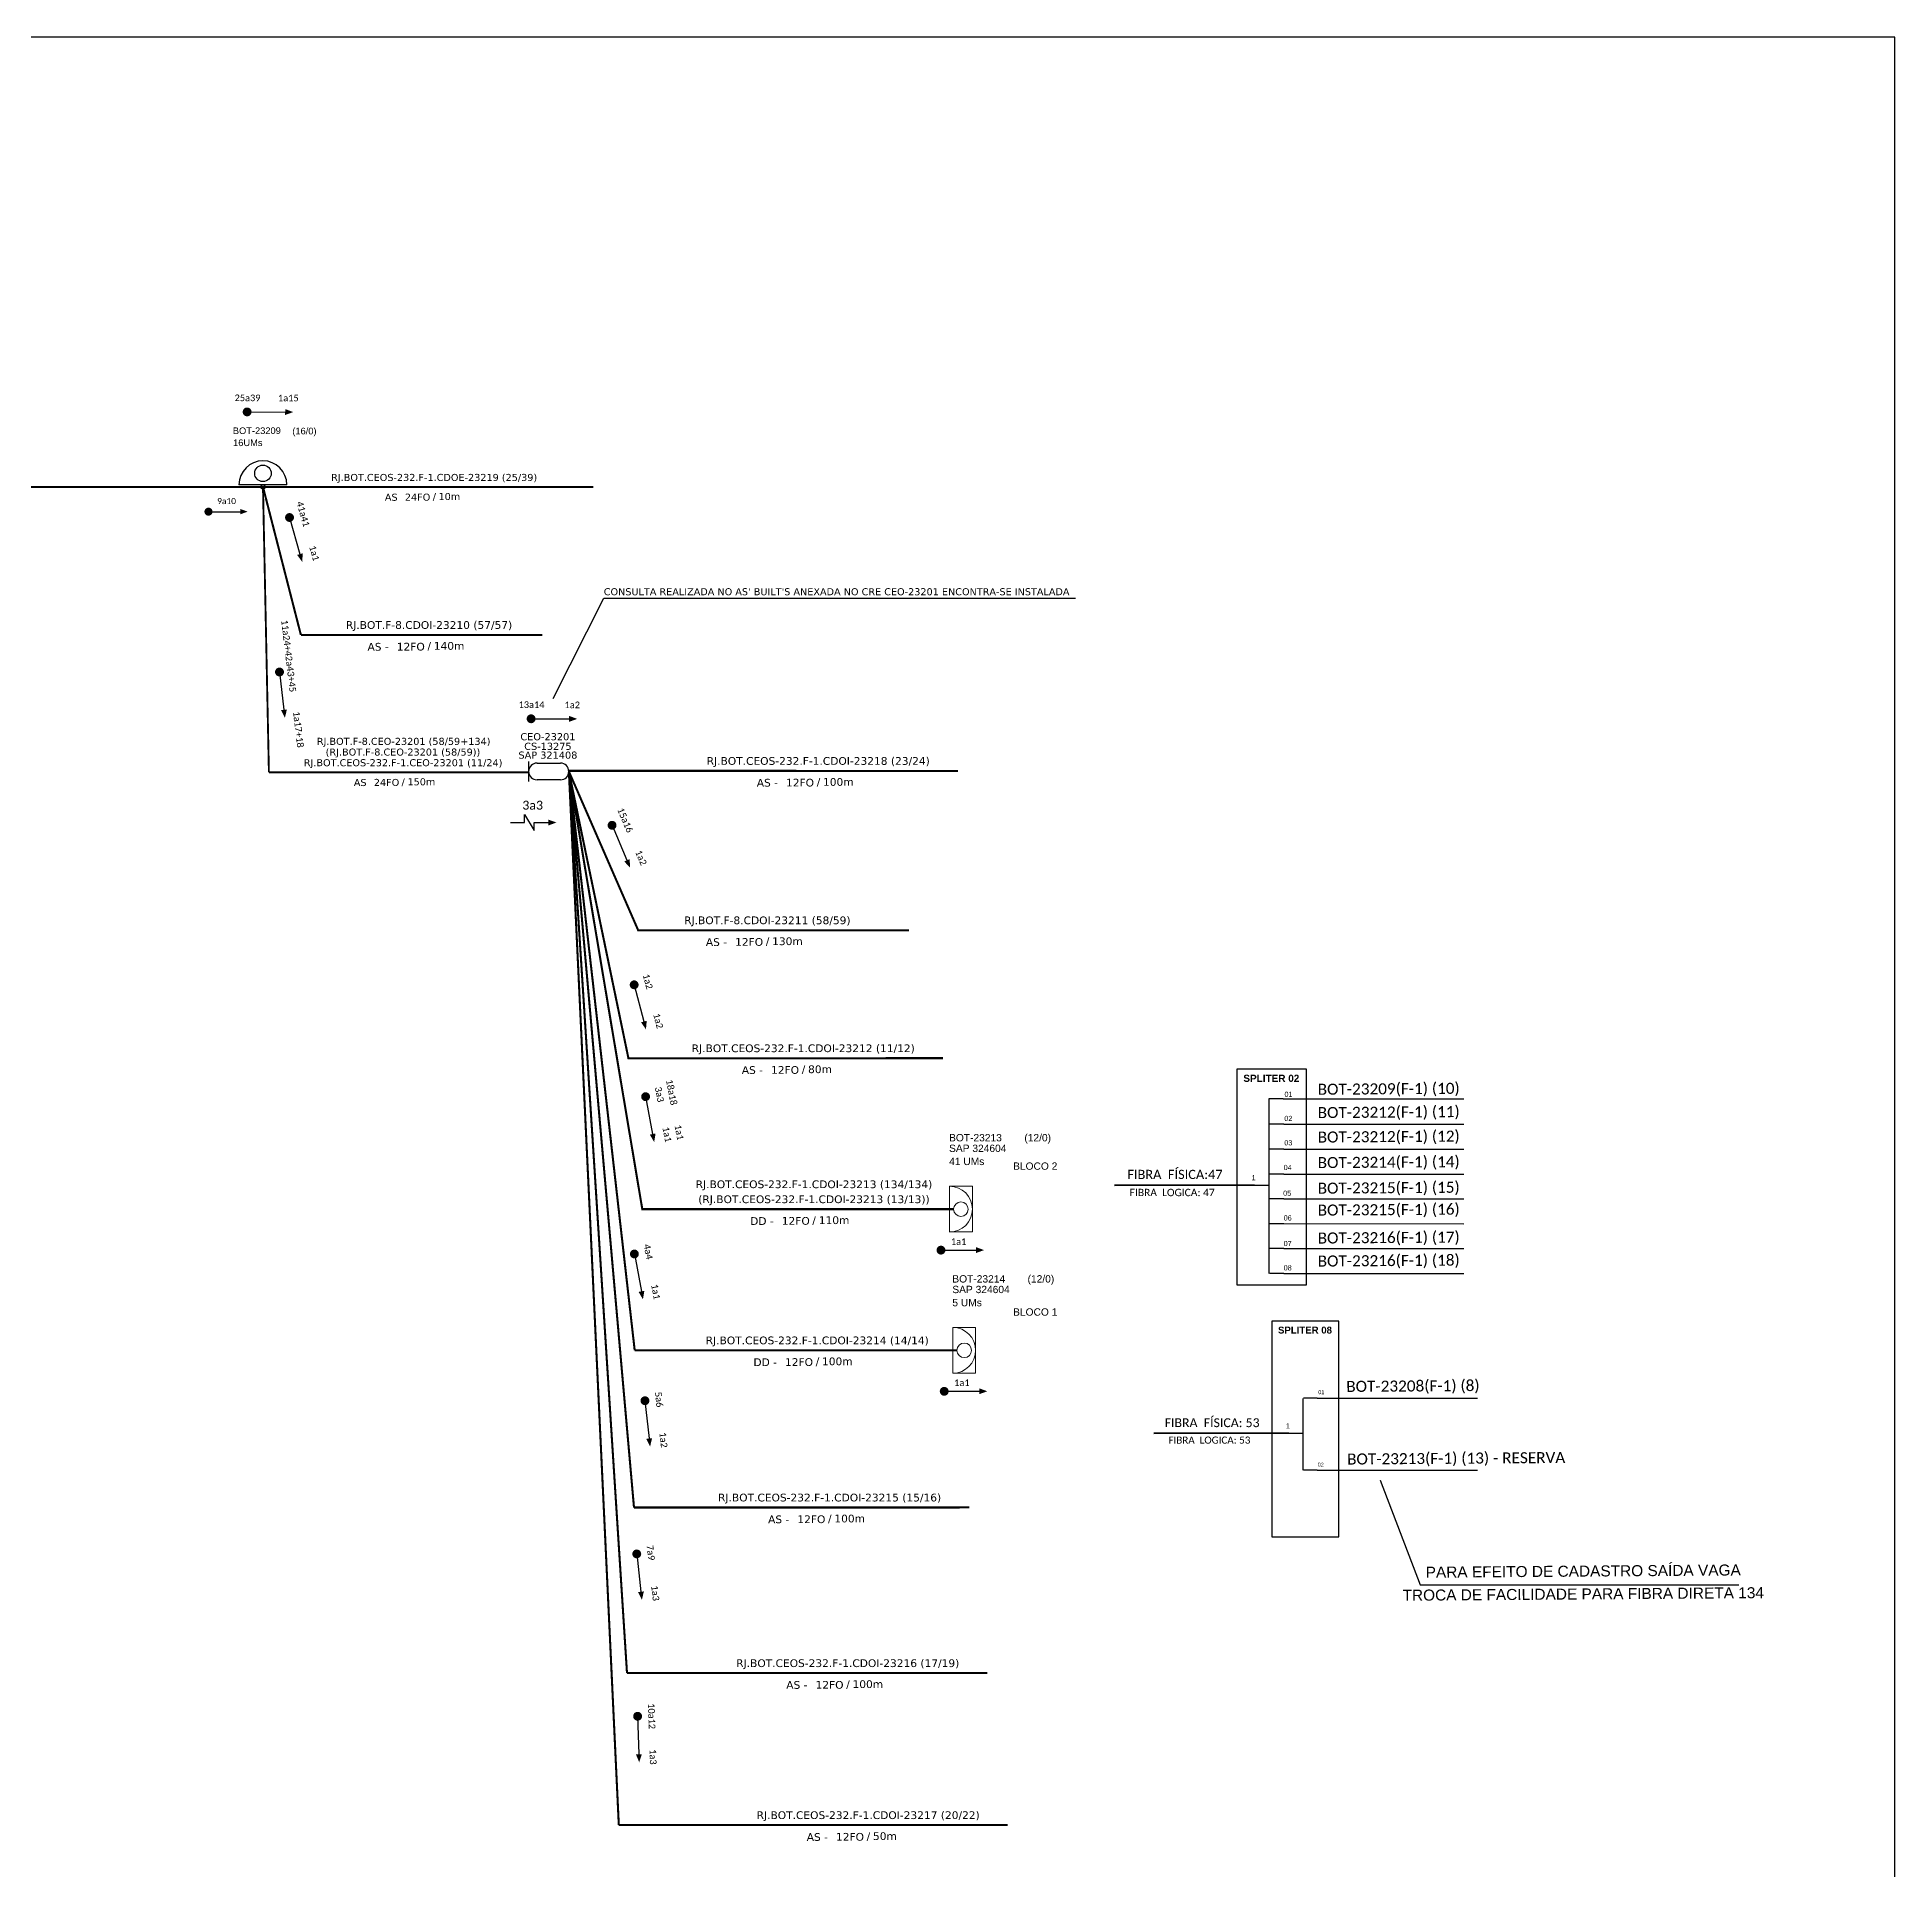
# Model space of a CAD drawing. Extents: x -89 to 1698, y 17 to 1299.
# Drawn here: x 1328.3 to 1697.8, y 934.3 to 1299 of the extents above; entities that cross this region are included whole.
import ezdxf
from ezdxf.enums import TextEntityAlignment as Align

# ---------------------------------------------------------------- set-up
doc = ezdxf.new("R2010")
doc.units = 0
for name, color, linetype, lineweight in [("20.0-LEGENDA DOS CDO'S", 1, 'Continuous', 0), ('20.1-CDO_INTERIOR', 1, 'Continuous', 0), ('20.2-CDO_POSTE', 1, 'Continuous', 5), ('40.1-ETIQUETAS', 1, 'Continuous', 20)]:
    doc.layers.add(name, color=color, linetype=linetype, lineweight=lineweight)
for name, color, linetype in [('20.5-CEO', 1, 'Continuous'), ('CAP a instalar', 1, 'Continuous'), ('CD a instalar', 1, 'Continuous'), ('label_cabos', 7, 'Continuous'), ('SETA', 7, 'Continuous'), ('texto', 255, 'Continuous')]:
    doc.layers.add(name, color=color, linetype=linetype)
doc.styles.add('ARIAL', font='arial.ttf')
doc.styles.add('siredit', font='verdana.ttf')
doc.styles.get("Standard").update_dxf_attribs({"font": 'arial.ttf'})
doc.linetypes.add('FENCELINE1', pattern='A,0.25,-0.1,[133,ltypeshp.shx,S=0.1,R=0,X=-0.1,Y=0],-0.1,1', length=1.45)
doc.dimstyles.get("Standard").update_dxf_attribs({"dimtxt": 0.18, "dimasz": 0.18, "dimexe": 0.18, "dimexo": 0.0625, "dimgap": 0.09, "dimtad": 0, "dimtih": 1, "dimtoh": 1, "dimdec": 4, "dimzin": 0, "dimdsep": 46, "dimtxsty": 'Standard', "dimcen": 0.09, "dimadec": 0, "dimazin": 0, "dimtfac": 1, "dimtdec": 4, "dimtofl": 0, "dimtmove": 0, "dimatfit": 3, "dimfxl": 0, "dimtolj": 1, "dimtzin": 0, "dimarcsym": 0})

# ---------------------------------------------------------------- blocks, each defined once
blk = doc.blocks.new('SETA1')
at = {"const_width": 1.1}
blk.add_lwpolyline([(-5.28, 0, 1), (-4.18, 0, 1)], format="xyb", close=True, dxfattribs=at)
at = {"layer": 'SETA'}
blk.add_lwpolyline([(-4.73, 0), (4.73, 0)], dxfattribs=at)
blk.add_solid([(4.73, 0.73), (6.74, 0), (4.73, -0.73)], dxfattribs=at)
blk = doc.blocks.new('CDOE-TEXTO PADRÃO')
at = {"layer": "20.0-LEGENDA DOS CDO'S", "color": 0, "style": 'ARIAL'}
for tag, p in [('CDO_N', (0.49, 7.39)), ('CORDOALHA', (0.5, 4.33)), ('SAP', (0.51, 1.67)), ('SPLITER_1', (0.59, -0.91)), ('SPLITER_2', (0.6, -3.55)), ('(XX-XX_F)S', (0.54, -8.29)), ('(XX-XX_L)S', (0.55, -10.83)), ('UMS', (0.55, -13.15))]:
    blk.add_attdef(tag, p, '', height=1.7, rotation=0.118, dxfattribs=at)
blk.add_attdef('FIBRAS_UTILIZADAS', text='', height=1.7, rotation=0.118, dxfattribs=at).set_placement((19.77, 7.43), align=Align.CENTER)
blk = doc.blocks.new('ETIQUETA_RS5F')
at = {"layer": '40.1-ETIQUETAS', "color": 0, "style": 'siredit'}
blk.add_text('/', height=1.5, dxfattribs=at).set_placement((1.58, -1.95), align=Align.MIDDLE_RIGHT)
for tag, p in [('ETIQUETA_R_PRIMARIA', (1.21, 4.1)), ('ETIQUETA_R_SECUNDARIA', (1.21, 2.1)), ('F_ATIVAS/F_MORTAS', (1.14, -4.24))]:
    blk.add_attdef(tag, text='', height=1.5, dxfattribs=at).set_placement(p, align=Align.MIDDLE_CENTER)
for tag, p in [('TIPO_CABO', (-6.58, -2.12)), ('CAP_CABO', (0.4, -2.09))]:
    blk.add_attdef(tag, text='', height=1.5, dxfattribs=at).set_placement(p, align=Align.MIDDLE_RIGHT)
blk.add_attdef('METROS', text='', height=1.5, dxfattribs=at).set_placement((2.14, -1.95), align=Align.MIDDLE_LEFT)
for tag, p in [('FUSÃO_1', (0.85, -8.39)), ('FUSÃO_2', (0.85, -10.6)), ('FUSÃO_3', (0.85, -12.93)), ('FUSÃO_4', (0.85, -15.14)), ('FUSÃO_5', (0.85, -17.16))]:
    blk.add_attdef(tag, text='', height=1.5, dxfattribs=at).set_placement(p, align=Align.CENTER)

msp = doc.modelspace()

# ---------------------------------------------------------------- linework, layer by layer
at = {"color": 7, "linetype": 'Continuous'}
for p, q in [((1573.32, 1087.84), (1573.32, 1053.09)), ((1576.13, 1087.84), (1573.32, 1087.84)), ((1576.27, 1082.81), (1573.46, 1082.81)), ((1576.27, 1077.86), (1573.46, 1077.86)), ((1576.27, 1072.88), (1573.46, 1072.88)), ((1570.4, 1070.7), (1573.3, 1070.7)), ((1576.27, 1067.95), (1573.46, 1067.95)), ((1576.27, 1063.02), (1573.46, 1063.02)), ((1576.27, 1058.07), (1573.46, 1058.07)), ((1576.27, 1053.12), (1573.46, 1053.12)), ((1580.02, 1028.28), (1580.02, 1013.99)), ((1582.87, 1028.29), (1580.16, 1028.29)), ((1577.21, 1021.39), (1580.01, 1021.39)), ((1582.87, 1013.99), (1580.16, 1013.99))]:
    msp.add_line(p, q, dxfattribs=at)
at = {"color": 10, "linetype": 'Continuous'}
for p, q in [((1576.13, 1087.84), (1612.09, 1087.83)), ((1576.27, 1082.81), (1612.09, 1082.8)), ((1576.27, 1077.87), (1612.09, 1077.86)), ((1576.27, 1072.89), (1612.09, 1072.88)), ((1576.27, 1067.96), (1612.09, 1067.95)), ((1576.27, 1063.03), (1612.09, 1063.02)), ((1576.27, 1058.08), (1612.09, 1058.07)), ((1576.27, 1053.12), (1612.09, 1053.11)), ((1582.87, 1028.3), (1614.76, 1028.29)), ((1582.87, 1014), (1614.76, 1013.99))]:
    msp.add_line(p, q, dxfattribs=at)
at = {"color": 1, "linetype": 'Continuous', "lineweight": 60}
for p, q in [((1570.4, 1070.7), (1542.57, 1070.61)), ((1577.21, 1021.39), (1550.39, 1021.3))]:
    msp.add_line(p, q, dxfattribs=at)
msp.add_lwpolyline([(859.23, 705.02), (1697.79, 705.02), (1697.79, 1299.02), (859.23, 1299.02), (859.23, 705.02)])
for points, const_width in [([(1362, 1204.64, 1), (1362.8, 1204.64, 1)], 0.8), ([(1507.64, 1057.76, 1), (1508.52, 1057.76, 1)], 0.88), ([(1508.29, 1029.68, 1), (1509.17, 1029.68, 1)], 0.88)]:
    msp.add_lwpolyline(points, format="xyb", close=True, dxfattribs=dict(const_width=const_width))
at = {"color": 3}
msp.add_lwpolyline([(1425.28, 1142.81), (1425.28, 1144.38), (1427.15, 1141.25), (1427.16, 1142.81)], dxfattribs=at)
at = {"color": 7}
for points in [[(1566.94, 1050.87), (1580.76, 1050.87), (1580.76, 1093.79), (1566.94, 1093.79)], [(1573.88, 1000.72), (1587.2, 1000.72), (1587.2, 1043.65), (1573.88, 1043.65)]]:
    msp.add_lwpolyline(points, close=True, dxfattribs=at)
at = {"layer": '20.1-CDO_INTERIOR', "color": 1, "lineweight": 18}
for points in [[(1514.33, 1061.37), (1514.33, 1070.46), (1509.78, 1070.46), (1509.78, 1061.37)], [(1514.97, 1033.29), (1514.97, 1042.38), (1510.43, 1042.38), (1510.43, 1033.29)]]:
    msp.add_lwpolyline(points, close=True, dxfattribs=at)
for centre in [(1512.05, 1065.91), (1512.7, 1037.83)]:
    msp.add_circle(centre, 1.45, dxfattribs=at)
for centre in [(1509.78, 1065.91), (1510.43, 1037.83)]:
    msp.add_arc(centre, 4.55, 270, 90, dxfattribs=at)
at = {"layer": '20.5-CEO', "color": 5}
for p, q in [((1427.74, 1154.64), (1432.41, 1154.64)), ((1432.41, 1151.31), (1427.74, 1151.31))]:
    msp.add_line(p, q, dxfattribs=at)
msp.add_lwpolyline([(1426.08, 1154.98), (1426.08, 1150.97)], dxfattribs=at)
for centre, start, end in [((1427.74, 1152.97), 90, 270), ((1432.41, 1152.97), 270, 90)]:
    msp.add_arc(centre, 1.66, start, end, dxfattribs=at)
at = {"layer": 'CAP a instalar', "color": 5, "linetype": 'FENCELINE1', "ltscale": 7, "const_width": 0.373}
for points in [[(1220.81, 1209.56), (1373.24, 1209.56)], [(1373.24, 1209.56), (1374.42, 1152.8)], [(1374.42, 1152.8), (1426.09, 1152.78)]]:
    msp.add_lwpolyline(points, dxfattribs=at)
at = {"layer": 'CAP a instalar', "color": 7, "linetype": 'FENCELINE1', "ltscale": 7, "const_width": 0.373}
msp.add_lwpolyline([(1373.24, 1209.56), (1438.93, 1209.56)], dxfattribs=at)
at = {"layer": 'CD a instalar', "color": 7, "linetype": 'FENCELINE1', "ltscale": 7, "const_width": 0.411}
for points in [[(1373.24, 1209.56), (1380.78, 1180.13)], [(1380.78, 1180.13), (1428.77, 1180.13)], [(1434.08, 1152.97), (1447.86, 1121.39), (1501.71, 1121.39)]]:
    msp.add_lwpolyline(points, dxfattribs=at)
at = {"layer": 'CD a instalar', "color": 8, "linetype": 'FENCELINE1', "ltscale": 7}
for points in [[(1434.08, 1153.1, 0.411, 0.411, 0), (1434.08, 1153.1, 0.411, 0.411, 0), (1511.44, 1153.08, 0.411, 0.411, 0)], [(1434.08, 1152.97, 0.411, 0.411, 0), (1445.92, 1095.93, 0.411, 0.411, 0), (1508.47, 1095.94, 0.411, 0.411, 0)], [(1434.08, 1152.97, 0.411, 0.411, 0), (1447.03, 1006.57, 0.411, 0.411, 0)], [(1447.03, 1006.57, 0.411, 0.411, 0), (1447.03, 1006.57, 0.411, 0.411, 0), (1513.7, 1006.58, 0.411, 0.411, 0)], [(1445.64, 973.63, 0.411, 0.411, 0), (1445.64, 973.63, 0.411, 0.411, 0), (1517.31, 973.64, 0.411, 0.411, 0)], [(1444.01, 943.4, 0.411, 0.411, 0), (1444.01, 943.4, 0.411, 0.411, 0), (1521.38, 943.4, 0.411, 0.411, 0)]]:
    msp.add_lwpolyline(points, format="xyseb", dxfattribs=at)
at = {"layer": 'CD a instalar', "color": 8, "linetype": 'FENCELINE1', "ltscale": 7, "const_width": 0.411}
for points in [[(1445.64, 973.63), (1434.08, 1152.97)], [(1444.01, 943.4), (1434.08, 1152.97)]]:
    msp.add_lwpolyline(points, dxfattribs=at)
at = {"layer": 'CD a instalar', "color": 1, "ltscale": 7}
for points in [[(1434.08, 1152.97, 0.411, 0.411, 0), (1448.68, 1065.91, 0.411, 0.411, 0), (1510.6, 1065.91, 0.411, 0.411, 0)], [(1434.08, 1152.97, 0.411, 0.411, 0), (1447.17, 1037.83, 0.411, 0.411, 0)], [(1447.17, 1037.83, 0.411, 0.411, 0), (1447.17, 1037.83, 0.411, 0.411, 0), (1511.24, 1037.83, 0.411, 0.411, 0)]]:
    msp.add_lwpolyline(points, format="xyseb", dxfattribs=at)
at = {"layer": 'label_cabos', "color": 5}
msp.add_line((1377.99, 1210), (1368.47, 1210), dxfattribs=at)
for centre, radius in [((1373.23, 1212.26), 1.64), ((1373.24, 1209.56), 0.44)]:
    msp.add_circle(centre, radius, dxfattribs=at)
msp.add_arc((1373.23, 1210), 4.76, 0, 180, dxfattribs=at)
at = {"layer": 'SETA'}
for points in [[(1362.4, 1204.64), (1369.28, 1204.64)], [(1508.08, 1057.76), (1515.65, 1057.76)], [(1508.73, 1029.68), (1516.3, 1029.68)]]:
    msp.add_lwpolyline(points, dxfattribs=at)
at = {"layer": 'SETA', "color": 3}
for points in [[(1422.45, 1142.81), (1425.28, 1142.81)], [(1427.16, 1142.81), (1429.98, 1142.81)]]:
    msp.add_lwpolyline(points, dxfattribs=at)
at = {"layer": 'SETA'}
for points in [[(1368.73, 1205.18), (1370.19, 1204.65), (1368.73, 1204.11)], [(1515.04, 1058.36), (1516.65, 1057.77), (1515.04, 1057.18)], [(1515.69, 1030.28), (1517.3, 1029.69), (1515.69, 1029.11)]]:
    msp.add_solid(points, dxfattribs=at)
at = {"layer": 'SETA', "color": 3}
msp.add_solid([(1429.98, 1143.4), (1431.61, 1142.81), (1429.98, 1142.22)], dxfattribs=at)

# ---------------------------------------------------------------- block references
at = {"layer": '20.2-CDO_POSTE', "color": 5}
ref = msp.add_blockref('CDOE-TEXTO PADRÃO', (1372.92, 1211.21), dxfattribs=dict(at, xscale=0.7776000022888176, yscale=0.7776000022888212, zscale=0.7776000022888183))
ref.add_attrib('CDO_N', 'BOT-23209', (1367.25, 1220.07), dxfattribs={"layer": "20.0-LEGENDA DOS CDO'S", "color": 0, "height": 1.322, "rotation": 0.118, "style": 'ARIAL'})
ref.add_attrib('CORDOALHA', '16UMs', (1367.3, 1217.68), dxfattribs={"layer": "20.0-LEGENDA DOS CDO'S", "color": 0, "height": 1.322, "rotation": 0.118, "style": 'ARIAL'})
ref.add_attrib('FIBRAS_UTILIZADAS', '       (16/0)', dxfattribs={"layer": "20.0-LEGENDA DOS CDO'S", "color": 0, "height": 1.3218, "rotation": 0.118, "style": 'ARIAL'}).set_placement((1379.69, 1220.01), align=Align.CENTER)
at = {"layer": '40.1-ETIQUETAS', "color": 7}
ref = msp.add_blockref('ETIQUETA_RS5F', (1406.18, 1209.49), dxfattribs=dict(at, xscale=0.9331199879998167, yscale=0.9331199879998167, zscale=0.9331199879998162))
ref.add_attrib('ETIQUETA_R_SECUNDARIA', 'RJ.BOT.CEOS-232.F-1.CDOE-23219 (25/39)', dxfattribs={"color": 0, "height": 1.3997, "style": 'siredit'}).set_placement((1407.28, 1211.45), align=Align.MIDDLE_CENTER)
ref.add_attrib('TIPO_CABO', 'AS', dxfattribs={"color": 0, "height": 1.4, "style": 'siredit'}).set_placement((1400.01, 1207.51), align=Align.MIDDLE_RIGHT)
ref.add_attrib('CAP_CABO', '24FO', dxfattribs={"color": 0, "height": 1.4, "style": 'siredit'}).set_placement((1406.52, 1207.53), align=Align.MIDDLE_RIGHT)
ref.add_attrib('METROS', '10m', dxfattribs={"color": 0, "height": 1.4, "style": 'siredit'}).set_placement((1408.15, 1207.66), align=Align.MIDDLE_LEFT)
at = {"layer": 'CD a instalar', "color": 7}
ref = msp.add_blockref('ETIQUETA_RS5F', (1405.04, 1179.94), dxfattribs=dict(at, xscale=1.026431988040713, yscale=1.026431988040713, zscale=1.026431988040686))
ref.add_attrib('ETIQUETA_R_PRIMARIA', 'RJ.BOT.F-8.CDOI-23210 (57/57)', dxfattribs={"layer": '40.1-ETIQUETAS', "color": 0, "height": 1.5396, "style": 'siredit'}).set_placement((1406.26, 1182.1), align=Align.MIDDLE_CENTER)
ref.add_attrib('TIPO_CABO', 'AS -', dxfattribs={"layer": '40.1-ETIQUETAS', "color": 0, "height": 1.54, "style": 'siredit'}).set_placement((1398.25, 1177.77), align=Align.MIDDLE_RIGHT)
ref.add_attrib('CAP_CABO', '12FO', dxfattribs={"layer": '40.1-ETIQUETAS', "color": 0, "height": 1.54, "style": 'siredit'}).set_placement((1405.42, 1177.79), align=Align.MIDDLE_RIGHT)
ref.add_attrib('METROS', '140m', dxfattribs={"layer": '40.1-ETIQUETAS', "color": 0, "height": 1.54, "style": 'siredit'}).set_placement((1407.21, 1177.94), align=Align.MIDDLE_LEFT)
at = {"layer": 'CD a instalar', "color": 8}
ref = msp.add_blockref('ETIQUETA_RS5F', (1482.46, 1152.9), dxfattribs=dict(at, xscale=1.026431988040713, yscale=1.026431988040713, zscale=1.026431988040686))
ref.add_attrib('ETIQUETA_R_PRIMARIA', 'RJ.BOT.CEOS-232.F-1.CDOI-23218 (23/24)', dxfattribs={"layer": '40.1-ETIQUETAS', "color": 0, "height": 1.5396, "style": 'siredit'}).set_placement((1483.67, 1155.06), align=Align.MIDDLE_CENTER)
ref.add_attrib('TIPO_CABO', 'AS -', dxfattribs={"layer": '40.1-ETIQUETAS', "color": 0, "height": 1.54, "style": 'siredit'}).set_placement((1475.67, 1150.73), align=Align.MIDDLE_RIGHT)
ref.add_attrib('CAP_CABO', '12FO', dxfattribs={"layer": '40.1-ETIQUETAS', "color": 0, "height": 1.54, "style": 'siredit'}).set_placement((1482.83, 1150.75), align=Align.MIDDLE_RIGHT)
ref.add_attrib('METROS', '100m', dxfattribs={"layer": '40.1-ETIQUETAS', "color": 0, "height": 1.54, "style": 'siredit'}).set_placement((1484.62, 1150.89), align=Align.MIDDLE_LEFT)
at = {"layer": 'CD a instalar', "color": 7}
ref = msp.add_blockref('ETIQUETA_RS5F', (1472.33, 1121.2), dxfattribs=dict(at, xscale=1.026431988040713, yscale=1.026431988040713, zscale=1.026431988040686))
ref.add_attrib('ETIQUETA_R_PRIMARIA', 'RJ.BOT.F-8.CDOI-23211 (58/59)', dxfattribs={"layer": '40.1-ETIQUETAS', "color": 0, "height": 1.5396, "style": 'siredit'}).set_placement((1473.55, 1123.36), align=Align.MIDDLE_CENTER)
ref.add_attrib('TIPO_CABO', 'AS -', dxfattribs={"layer": '40.1-ETIQUETAS', "color": 0, "height": 1.54, "style": 'siredit'}).set_placement((1465.54, 1119.03), align=Align.MIDDLE_RIGHT)
ref.add_attrib('CAP_CABO', '12FO', dxfattribs={"layer": '40.1-ETIQUETAS', "color": 0, "height": 1.54, "style": 'siredit'}).set_placement((1472.71, 1119.06), align=Align.MIDDLE_RIGHT)
ref.add_attrib('METROS', '130m', dxfattribs={"layer": '40.1-ETIQUETAS', "color": 0, "height": 1.54, "style": 'siredit'}).set_placement((1474.5, 1119.2), align=Align.MIDDLE_LEFT)
at = {"layer": 'CD a instalar', "color": 8}
ref = msp.add_blockref('ETIQUETA_RS5F', (1479.48, 1095.75), dxfattribs=dict(at, xscale=1.026431988040713, yscale=1.026431988040713, zscale=1.026431988040686))
ref.add_attrib('ETIQUETA_R_PRIMARIA', 'RJ.BOT.CEOS-232.F-1.CDOI-23212 (11/12)', dxfattribs={"layer": '40.1-ETIQUETAS', "color": 0, "height": 1.5396, "style": 'siredit'}).set_placement((1480.69, 1097.91), align=Align.MIDDLE_CENTER)
ref.add_attrib('TIPO_CABO', 'AS -', dxfattribs={"layer": '40.1-ETIQUETAS', "color": 0, "height": 1.54, "style": 'siredit'}).set_placement((1472.69, 1093.58), align=Align.MIDDLE_RIGHT)
ref.add_attrib('CAP_CABO', '12FO', dxfattribs={"layer": '40.1-ETIQUETAS', "color": 0, "height": 1.54, "style": 'siredit'}).set_placement((1479.86, 1093.6), align=Align.MIDDLE_RIGHT)
ref.add_attrib('METROS', '80m', dxfattribs={"layer": '40.1-ETIQUETAS', "color": 0, "height": 1.54, "style": 'siredit'}).set_placement((1481.65, 1093.74), align=Align.MIDDLE_LEFT)
at = {"layer": 'CD a instalar', "color": 1}
ref = msp.add_blockref('ETIQUETA_RS5F', (1482.26, 1037.65), dxfattribs=dict(at, xscale=1.026431988040713, yscale=1.026431988040713, zscale=1.026431988040686))
ref.add_attrib('ETIQUETA_R_PRIMARIA', 'RJ.BOT.CEOS-232.F-1.CDOI-23214 (14/14)', dxfattribs={"layer": '40.1-ETIQUETAS', "color": 0, "height": 1.5396, "style": 'siredit'}).set_placement((1483.47, 1039.81), align=Align.MIDDLE_CENTER)
ref.add_attrib('TIPO_CABO', 'DD -', dxfattribs={"layer": '40.1-ETIQUETAS', "color": 0, "height": 1.54, "style": 'siredit'}).set_placement((1475.47, 1035.47), align=Align.MIDDLE_RIGHT)
ref.add_attrib('CAP_CABO', '12FO', dxfattribs={"layer": '40.1-ETIQUETAS', "color": 0, "height": 1.54, "style": 'siredit'}).set_placement((1482.63, 1035.5), align=Align.MIDDLE_RIGHT)
ref.add_attrib('METROS', '100m', dxfattribs={"layer": '40.1-ETIQUETAS', "color": 0, "height": 1.54, "style": 'siredit'}).set_placement((1484.42, 1035.64), align=Align.MIDDLE_LEFT)
at = {"layer": 'CD a instalar', "color": 8}
ref = msp.add_blockref('ETIQUETA_RS5F', (1484.71, 1006.39), dxfattribs=dict(at, xscale=1.026431988040713, yscale=1.026431988040713, zscale=1.026431988040686))
ref.add_attrib('ETIQUETA_R_PRIMARIA', 'RJ.BOT.CEOS-232.F-1.CDOI-23215 (15/16)', dxfattribs={"layer": '40.1-ETIQUETAS', "color": 0, "height": 1.5396, "style": 'siredit'}).set_placement((1485.93, 1008.55), align=Align.MIDDLE_CENTER)
ref.add_attrib('TIPO_CABO', 'AS -', dxfattribs={"layer": '40.1-ETIQUETAS', "color": 0, "height": 1.54, "style": 'siredit'}).set_placement((1477.92, 1004.22), align=Align.MIDDLE_RIGHT)
ref.add_attrib('CAP_CABO', '12FO', dxfattribs={"layer": '40.1-ETIQUETAS', "color": 0, "height": 1.54, "style": 'siredit'}).set_placement((1485.09, 1004.24), align=Align.MIDDLE_RIGHT)
ref.add_attrib('METROS', '100m', dxfattribs={"layer": '40.1-ETIQUETAS', "color": 0, "height": 1.54, "style": 'siredit'}).set_placement((1486.88, 1004.38), align=Align.MIDDLE_LEFT)
ref = msp.add_blockref('ETIQUETA_RS5F', (1488.33, 973.45), dxfattribs=dict(at, xscale=1.026431988040713, yscale=1.026431988040713, zscale=1.026431988040686))
ref.add_attrib('ETIQUETA_R_PRIMARIA', 'RJ.BOT.CEOS-232.F-1.CDOI-23216 (17/19)', dxfattribs={"layer": '40.1-ETIQUETAS', "color": 0, "height": 1.5396, "style": 'siredit'}).set_placement((1489.54, 975.61), align=Align.MIDDLE_CENTER)
ref.add_attrib('TIPO_CABO', 'AS -', dxfattribs={"layer": '40.1-ETIQUETAS', "color": 0, "height": 1.54, "style": 'siredit'}).set_placement((1481.53, 971.28), align=Align.MIDDLE_RIGHT)
ref.add_attrib('CAP_CABO', '12FO', dxfattribs={"layer": '40.1-ETIQUETAS', "color": 0, "height": 1.54, "style": 'siredit'}).set_placement((1488.7, 971.3), align=Align.MIDDLE_RIGHT)
ref.add_attrib('METROS', '100m', dxfattribs={"layer": '40.1-ETIQUETAS', "color": 0, "height": 1.54, "style": 'siredit'}).set_placement((1490.49, 971.44), align=Align.MIDDLE_LEFT)
ref = msp.add_blockref('ETIQUETA_RS5F', (1492.39, 943.22), dxfattribs=dict(at, xscale=1.026431988040713, yscale=1.026431988040713, zscale=1.026431988040686))
ref.add_attrib('ETIQUETA_R_PRIMARIA', 'RJ.BOT.CEOS-232.F-1.CDOI-23217 (20/22)', dxfattribs={"layer": '40.1-ETIQUETAS', "color": 0, "height": 1.5396, "style": 'siredit'}).set_placement((1493.6, 945.38), align=Align.MIDDLE_CENTER)
ref.add_attrib('TIPO_CABO', 'AS -', dxfattribs={"layer": '40.1-ETIQUETAS', "color": 0, "height": 1.54, "style": 'siredit'}).set_placement((1485.6, 941.04), align=Align.MIDDLE_RIGHT)
ref.add_attrib('CAP_CABO', '12FO', dxfattribs={"layer": '40.1-ETIQUETAS', "color": 0, "height": 1.54, "style": 'siredit'}).set_placement((1492.77, 941.07), align=Align.MIDDLE_RIGHT)
ref.add_attrib('METROS', '50m', dxfattribs={"layer": '40.1-ETIQUETAS', "color": 0, "height": 1.54, "style": 'siredit'}).set_placement((1494.56, 941.21), align=Align.MIDDLE_LEFT)
at = {"layer": 'SETA', "color": 2, "yscale": 0.7999999999999972, "zscale": 0.8}
for p, xscale, rotation in [((1373.87, 1224.47), 0.8000000000000006, 359.8364371412821), ((1379.56, 1199.84), 0.8000000000000033, 285.9208178413913), ((1376.97, 1168.99), 0.8, 276.7432222229841), ((1430.35, 1163.44), 0.8000000000000006, 359.8364371412821), ((1444.15, 1138.78), 0.7999999999999984, 293.0059576470251), ((1448.03, 1106.88), 0.800000000000002, 284.7954553810301), ((1450.04, 1084.57), 0.7999999999999977, 280.7016738554322), ((1447.81, 1053.28), 0.7999999999999975, 280.7016738554321), ((1449.63, 1024.05), 0.7999999999999998, 276.3862428680068), ((1448, 993.58), 0.7999999999999998, 276.3862428680068), ((1447.88, 961.27), 0.7999999999999989, 271.9470080854201)]:
    msp.add_blockref('SETA1', p, dxfattribs=dict(at, xscale=xscale, rotation=rotation))

# ---------------------------------------------------------------- texts
at = {"attachment_point": 5}
for s, insert, char_height, width in [('{\\fCalibri|b0|i0|c0|p34;\\C7;9a10}', (1366, 1206.74), 1.2, 20.287), ('{\\fArial|b1|i0|c0|p34;\\C10;SPLITER 02}', (1573.79, 1091.93), 1.4202, 13.824), ('\\C7;\\fArial|b0|i0|;\\H1.0273588255048;01 ', (1577.2, 1088.75), 1.4202, 2.8482), ('\\C7;\\fArial|b0|i0|;\\H1.0273588255048;02 ', (1577.16, 1083.95), 1.4202, 3.0066), ('\\C7;\\fArial|b0|i0|;\\H1.0273588255048;03 ', (1577.16, 1079.11), 1.4202, 2.7648), ('{\\fCalibri|b0|i0|c0|p34;\\C7;FIBRA  FÍSICA:47}', (1554.62, 1072.81), 1.8288, 27.648), ('\\C7;\\fArial|b0|i0|;\\H1.0273588255048;1', (1570.26, 1072.16), 1.4202, 1.4067), ('\\C7;\\fArial|b0|i0|;\\H1.0273588255048;04 ', (1577.04, 1074.2), 1.4202, 3.0066), ('{\\fCalibri|b0|i0|c0|p34;\\C7;FIBRA  LOGICA: 47}', (1554.07, 1069.22), 1.4631, 27.648), ('\\C7;\\fArial|b0|i0|;\\H1.0273588255048;05 ', (1576.94, 1069.07), 1.4202, 3.6978), ('\\C7;\\fArial|b0|i0|;\\H1.0273588255048;06 ', (1577.04, 1064.16), 1.4202, 3.0066), ('\\C7;\\fCalibri|b0|i0|c0|p34;1a1', (1511.59, 1059.46), 1.32, 22.3157), ('\\C7;\\fArial|b0|i0|;\\H1.0273588255048;07 ', (1577.04, 1059.07), 1.4202, 3.0066), ('\\C7;\\fArial|b0|i0|;\\H1.0273588255048;08 ', (1577.04, 1054.23), 1.4202, 3.0066), ('{\\fArial|b1|i0|c0|p34;\\C1;SPLITER 08}', (1580.48, 1041.85), 1.3685, 12.8135), ('\\C7;\\fCalibri|b0|i0|c0|p34;1a1', (1512.24, 1031.38), 1.32, 22.3157), ('\\C7;\\fArial|b0|i0;\\H0.578704x;01 ', (1583.73, 1029.5), 1.3685, 2.6642), ('{\\fCalibri|b0|i0|c0|p34;\\C7;FIBRA  FÍSICA: 53}', (1562.01, 1023.43), 1.7622, 26.6416), ('{\\fCalibri|b0|i0|c0|p34;\\C7;FIBRA  LOGICA: 53}', (1561.47, 1019.97), 1.4098, 26.6416), ('\\C7;\\fArial|b0|i0|;\\H1.0273588255048;1', (1577.08, 1022.8), 1.3685, 1.3555), ('\\C7;\\fArial|b0|i0;\\H0.578704x;02 ', (1583.61, 1015.09), 1.3685, 2.8971)]:
    msp.add_mtext(s, dxfattribs=dict(at, insert=insert, char_height=char_height, width=width))
at = {"color": 3, "insert": (1426.88, 1146.25), "char_height": 1.7718, "width": 22.4653, "attachment_point": 5}
msp.add_mtext('\\fCalibri|b0|i0|c0|p34;3a3', dxfattribs=at)
at = {"char_height": 2.1945, "attachment_point": 5, "rotation": 0.4195}
for s, insert, width in [('{\\fCalibri|b0|i0|c0|p34;\\C7;BOT-23209(F-1) (10)}', (1597.13, 1089.62), 53.3953), ('{\\fCalibri|b0|i0|c0|p34;\\C7;BOT-23212(F-1) (11)}', (1597.13, 1084.98), 53.3953), ('{\\fCalibri|b0|i0|c0|p34;\\C7;BOT-23212(F-1) (12)}', (1597.13, 1080.11), 53.3953), ('{\\fCalibri|b0|i0|c0|p34;\\C1;BOT-23214(F-1) (14)}', (1597.13, 1075.03), 53.3953), ('{\\fCalibri|b0|i0|c0|p34;\\C7;BOT-23215(F-1) (15)}', (1597.13, 1069.94), 53.3953), ('{\\fCalibri|b0|i0|c0|p34;\\C7;BOT-23215(F-1) (16)}', (1597.13, 1065.58), 53.3953), ('{\\fCalibri|b0|i0|c0|p34;\\C7;BOT-23216(F-1) (17)}', (1597.13, 1060.03), 53.3953), ('{\\fCalibri|b0|i0|c0|p34;\\C7;BOT-23216(F-1) (18)}', (1597.13, 1055.45), 53.3953), ('{\\fCalibri|b0|i0|c0|p34;\\C7;BOT-23208(F-1) (8)}', (1601.95, 1030.51), 53.3953), ('{\\fCalibri|b0|i0|c0|p34;\\C3;BOT-23213(F-1) (13)\\C1; \\C3;- RESERVA}', (1610.55, 1016.13), 53.3953), ('\\C3;PARA EFEITO DE CADASTRO SAÍDA VAGA', (1635.82, 993.91), 79.5763), ('{\\C3;TROCA DE FACILIDADE PARA FIBRA DIRETA 134}', (1635.82, 989.36), 79.5763)]:
    msp.add_mtext(s, dxfattribs=dict(at, insert=insert, width=width))
at = {"layer": "20.0-LEGENDA DOS CDO'S", "color": 1, "style": 'ARIAL'}
for s, p in [('BOT-23213', (1509.69, 1079.4)), ('41 UMs', (1509.7, 1074.68)), ('SAP 324604', (1509.69, 1077.29)), ('SAP 324604', (1510.34, 1049.21)), ('BOT-23214', (1510.34, 1051.32)), ('5 UMs', (1510.34, 1046.6))]:
    msp.add_text(s, height=1.455, dxfattribs=at).set_placement(p)
for p in [(1526.19, 1079.4), (1526.83, 1051.32)]:
    msp.add_text('    (12/0)', height=1.455, dxfattribs=at).set_placement(p, align=Align.CENTER)
at = {"layer": "20.0-LEGENDA DOS CDO'S", "color": 2, "style": 'ARIAL'}
for s, p in [('BLOCO 2', (1526.83, 1073.75)), ('BLOCO 1', (1526.83, 1044.73))]:
    msp.add_text(s, height=1.455, dxfattribs=at).set_placement(p, align=Align.CENTER)
at = {"layer": '20.5-CEO', "color": 5, "style": 'siredit'}
for s, p in [('CEO-23201', (1429.91, 1160.59)), ('SAP 321408', (1429.91, 1156.93)), ('CS-13275', (1429.91, 1158.68))]:
    msp.add_text(s, height=1.411, rotation=360, dxfattribs=at).set_placement(p, align=Align.TOP_CENTER)
at = {"layer": '40.1-ETIQUETAS', "color": 1, "style": 'siredit'}
for s, height, p in [("CONSULTA REALIZADA NO AS' BUILT'S ANEXADA NO CRE CEO-23201 ENCONTRA-SE INSTALADA", 1.3997, (1487.33, 1188.72)), ('RJ.BOT.CEOS-232.F-1.CDOI-23213 (134/134)', 1.5396, (1482.82, 1070.86))]:
    msp.add_text(s, height=height, dxfattribs=at).set_placement(p, align=Align.MIDDLE_CENTER)
at = {"layer": '40.1-ETIQUETAS', "style": 'siredit'}
msp.add_text('RJ.BOT.F-8.CEO-23201 (58/59+134)', height=1.3997, dxfattribs=at).set_placement((1401.22, 1158.96), align=Align.MIDDLE_CENTER)
at = {"layer": '40.1-ETIQUETAS', "color": 5, "style": 'siredit'}
for s, height, p in [('(RJ.BOT.F-8.CEO-23201 (58/59))', 1.3997, (1401.08, 1156.83)), ('(RJ.BOT.CEOS-232.F-1.CDOI-23213 (13/13))', 1.5396, (1482.82, 1067.88))]:
    msp.add_text(s, height=height, dxfattribs=at).set_placement(p, align=Align.MIDDLE_CENTER)
at = {"layer": '40.1-ETIQUETAS', "color": 7, "style": 'siredit'}
msp.add_text('RJ.BOT.CEOS-232.F-1.CEO-23201 (11/24)', height=1.3997, dxfattribs=at).set_placement((1401.11, 1154.71), align=Align.MIDDLE_CENTER)
for s, p in [('AS', (1393.84, 1150.77)), ('24FO', (1400.35, 1150.79)), ('/', (1401.45, 1150.92))]:
    msp.add_text(s, height=1.4, dxfattribs=at).set_placement(p, align=Align.MIDDLE_RIGHT)
msp.add_text('150m', height=1.4, dxfattribs=at).set_placement((1401.98, 1150.92), align=Align.MIDDLE_LEFT)
at = {"layer": '40.1-ETIQUETAS', "color": 1, "style": 'siredit'}
for s, p in [('DD -', (1474.82, 1063.55)), ('12FO', (1481.99, 1063.58)), ('/', (1483.2, 1063.72))]:
    msp.add_text(s, height=1.54, dxfattribs=at).set_placement(p, align=Align.MIDDLE_RIGHT)
msp.add_text('110m', height=1.54, dxfattribs=at).set_placement((1483.78, 1063.72), align=Align.MIDDLE_LEFT)
at = {"layer": 'texto', "char_height": 1.32, "width": 22.3157, "attachment_point": 5}
for s, insert, rotation in [('{\\fCalibri|b0|i0|c0|p34;\\C7;25a39}', (1370.17, 1227.27), 359.8364), ('{\\fCalibri|b0|i0|c0|p34;\\C7;1a15}', (1378.28, 1227.24), 359.8364), ('{\\fCalibri|b0|i0|c0|p34;\\C7;41a41}', (1381.23, 1204.17), 285.9208), ('{\\fCalibri|b0|i0|c0|p34;\\C7;1a1}', (1383.45, 1196.38), 285.9208), ('\\C7;\\fCalibri|b0|i0|c0|p34;11a24+42a43\\C1;+45', (1378.35, 1175.94), 276.7432), ('{\\fCalibri|b0|i0|c0|p34;\\C7;1a17\\C1;+18}', (1380.29, 1161.31), 276.7432), ('{\\fCalibri|b0|i0|c0|p34;\\C7;13a14}', (1426.65, 1166.24), 359.8364), ('{\\fCalibri|b0|i0|c0|p34;\\C7;1a2}', (1434.75, 1166.21), 359.8364), ('{\\fCalibri|b0|i0|c0|p34;\\C7;15a16}', (1445.27, 1143.28), 293.006), ('\\C7;\\fCalibri|b0|i0|c0|p34;1a2', (1448.43, 1135.82), 293.006), ('{\\fCalibri|b0|i0|c0|p34;\\C7;1a2}', (1449.78, 1111.18), 284.7955), ('{\\fCalibri|b0|i0|c0|p34;\\C7;1a2}', (1451.85, 1103.35), 284.7955), ('\\C3;\\fCalibri|b0|i0|c0|p34;3a3', (1452.09, 1088.73), 280.7017), ('\\C1;\\fCalibri|b0|i0|c0|p34;18a18', (1454.51, 1089.15), 280.7017), ('\\C1;\\fCalibri|b0|i0|c0|p34;1a1', (1456.01, 1081.18), 280.7017), ('\\C3;\\fCalibri|b0|i0|c0|p34;1a1', (1453.6, 1080.77), 280.7017), ('{\\fCalibri|b0|i0|c0|p34;\\C7;4a4}', (1449.86, 1057.45), 280.7017), ('{\\fCalibri|b0|i0|c0|p34;\\C7;1a1}', (1451.36, 1049.48), 280.7017), ('{\\fCalibri|b0|i0|c0|p34;\\C7;5a6}', (1451.99, 1028.05), 276.3862), ('{\\fCalibri|b0|i0|c0|p34;\\C7;1a2}', (1452.89, 1020), 276.3862), ('{\\fCalibri|b0|i0|c0|p34;\\C7;7a9}', (1450.36, 997.58), 276.3862), ('{\\fCalibri|b0|i0|c0|p34;\\C7;1a3}', (1451.26, 989.53), 276.3862), ('{\\fCalibri|b0|i0|c0|p34;\\C7;10a12}', (1450.54, 965.07), 271.947), ('{\\fCalibri|b0|i0|c0|p34;\\C7;1a3}', (1450.81, 956.97), 271.947)]:
    msp.add_mtext(s, dxfattribs=dict(at, insert=insert, rotation=rotation))

# ---------------------------------------------------------------- leaders
at = {"color": 1}
msp.add_leader([(1430.98, 1167.49), (1441.06, 1187.43), (1534.83, 1187.43)], dimstyle='Standard', dxfattribs=at)
at = {"color": 3}
msp.add_leader([(1595.42, 1012.04), (1603.37, 991.19), (1666.74, 991.19)], dimstyle='Standard', dxfattribs=at)

doc.saveas('drawing.dxf')
